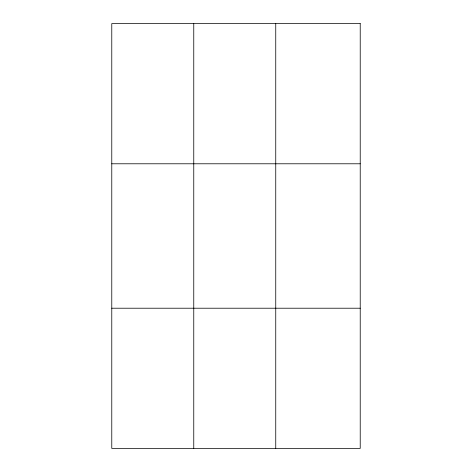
<?xml version="1.0" encoding="UTF-8"?>
<svg xmlns="http://www.w3.org/2000/svg" width="472" height="472" viewBox="0 0 472 472"><rect width="100%" height="100%" fill="white"/><g stroke="black" fill="none" stroke-linecap="round" stroke-linejoin="round"><path stroke-width="0.71" d="M275.748 448.4L275.748 23.6M111.775 163.784L360.224 163.784M111.775 308.216L360.224 308.216M193.762 23.6L193.762 448.4M360.224 23.6L360.224 448.4L111.775 448.4L111.775 23.6L360.224 23.6"/></g></svg>
